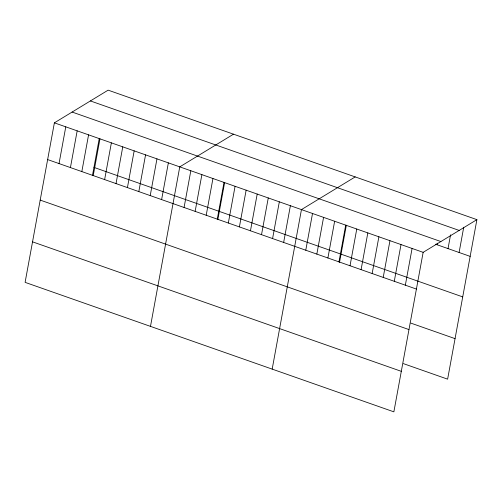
<?xml version="1.0" encoding="UTF-8"?>
<svg xmlns="http://www.w3.org/2000/svg" width="502" height="502" viewBox="0 0 502 502"><rect width="100%" height="100%" fill="white"/><g stroke="black" fill="none" stroke-linecap="round" stroke-linejoin="round"><path stroke-width="0.75" d="M54.379 122.839L25.1 282.356L393.869 411.847L423.148 252.337L476.9 219.644L108.131 90.153L54.379 122.839L423.148 252.337M59.035 163.577L65.775 126.843M70.431 167.574L77.17 130.846M81.832 171.577L88.572 134.85M92.45 175.6L99.264 138.458M93.228 175.581L99.967 138.853M104.629 179.584L111.369 142.857M116.025 183.588L122.764 146.854M127.426 187.591L134.166 150.857M138.822 191.595L145.561 154.861M150.217 195.592L156.963 158.864M161.619 199.595L168.358 162.868M150.481 326.382L179.76 166.871L233.512 134.178M184.077 207.483L190.823 170.755M195.14 211.367L201.886 174.64M206.203 215.251L212.948 178.524M217.272 219.136L224.011 182.408M217.83 219.625L224.645 182.483M228.335 223.026L235.074 186.292M239.398 226.91L246.137 190.176M250.46 230.794L257.2 194.061M261.523 234.679L268.263 197.951M272.586 238.563L279.325 201.835M283.649 242.447L290.388 205.72M272.178 369.114L301.451 209.604L355.209 176.911M305.774 250.216L312.514 213.488M316.837 254.1L323.577 217.372M327.9 257.984L334.639 221.256M338.963 261.875L345.702 225.141M339.521 262.358L346.342 225.216M350.026 265.759L356.765 229.025M361.089 269.643L367.828 232.909M372.151 273.527L378.891 236.8M383.214 277.411L389.954 240.684M394.277 281.296L401.016 244.568M405.34 285.18L412.086 248.452M436.972 244.719L437.248 243.188M448.035 248.603L450.558 234.829M459.098 252.487L463.729 227.237M476.9 219.644L447.621 379.161L403.37 363.617M90.391 100.94L459.161 230.431M72.112 112.053L440.881 241.55M435.498 244.204L470.161 256.378M93.956 167.398L462.725 296.895M47.634 159.573L416.403 289.064M410.805 323.1L455.063 338.643M40.198 200.091L408.967 329.582M32.536 241.838L401.305 371.329"/></g></svg>
